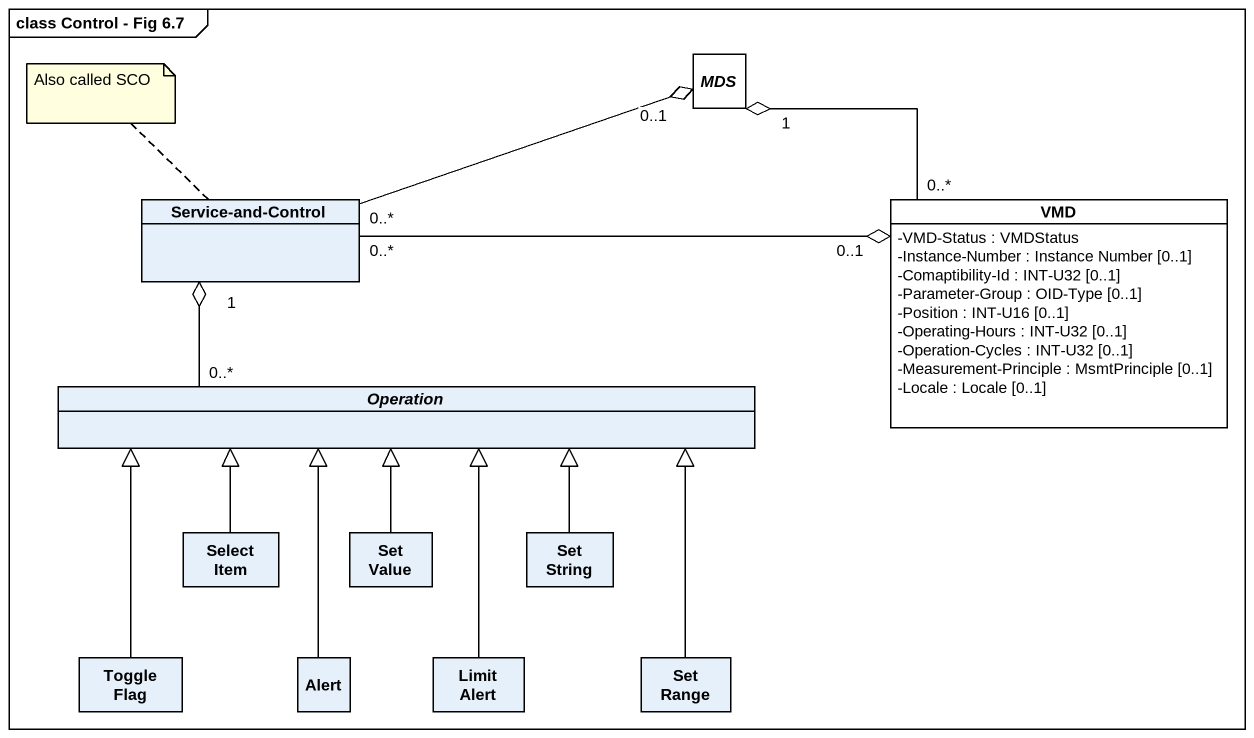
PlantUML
@startuml
mainframe class Control - Fig 6.7
hide circle
hide empty members
skinparam classAttributeIconSize 0
abstract class MDS #FFFFFF
class "Service-and-Control" as Service_and_Control
class VMD #FFFFFF {
  -VMD-Status : VMDStatus
  -Instance-Number : Instance Number [0..1]
  -Comaptibility-Id : INT-U32 [0..1]
  -Parameter-Group : OID-Type [0..1]
  -Position : INT-U16 [0..1]
  -Operating-Hours : INT-U32 [0..1]
  -Operation-Cycles : INT-U32 [0..1]
  -Measurement-Principle : MsmtPrinciple [0..1]
  -Locale : Locale [0..1]
}
abstract class Operation
class "Select Item" as Select_Item
class "Set Value" as Set_Value
class "Set String" as Set_String
class "Toggle Flag" as Toggle_Flag
class Alert
class "Limit Alert" as Limit_Alert
class "Set Range" as Set_Range
MDS "0..1" o-left- "0..*" Service_and_Control
MDS "1" o-- "0..*" VMD
Service_and_Control "1" o-- "0..*" Operation
VMD "0..1" o-left- "0..*" Service_and_Control
Select_Item -up-|> Operation
Set_Value -up-|> Operation
Set_String -up-|> Operation
Toggle_Flag -up-|> Operation
Alert -up-|> Operation
Limit_Alert -up-|> Operation
Set_Range -up-|> Operation
note top of Service_and_Control : Also called SCO
@enduml
